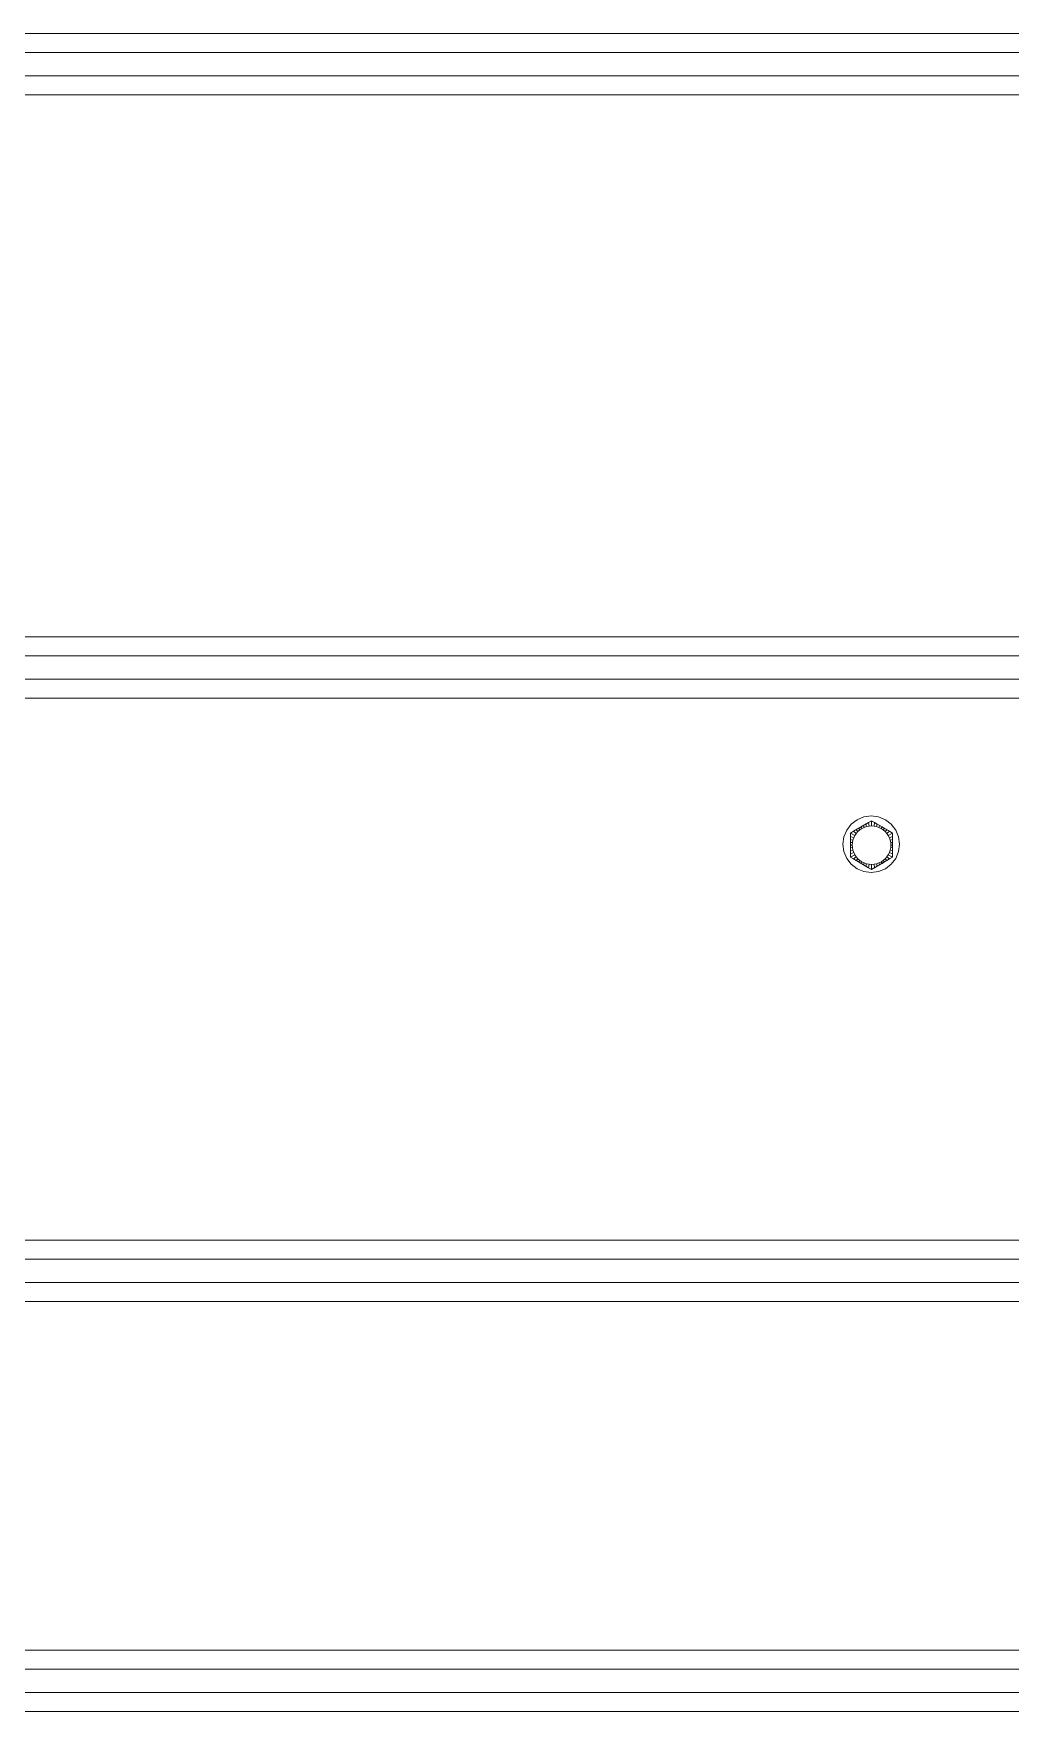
# Model space of a CAD drawing. Header units: inches. Extents: x -827 to 154, y -802 to 207.
# Drawn here: x -147.75 to -134.8, y -188.23 to -165.98 of the extents above; entities that cross this region are included whole.
import ezdxf

# ---------------------------------------------------------------- set-up
doc = ezdxf.new("R2010")
doc.units = ezdxf.units.IN
doc.header["$MEASUREMENT"] = 0
doc.layers.add('Layer0', color=7, linetype='Continuous', lineweight=9)
doc.layers.add('Shop_Sabre_RC-8_CNC_Router_skp', color=8, linetype='Continuous', lineweight=9)

# ---------------------------------------------------------------- blocks, each defined once
blk = doc.blocks.new('Shop_Sabre_RC-8_CNC_Router_skp_9-V86-Level 1')
at = {"layer": 'Layer0'}
for p, q in [((96.006, 2.445), (96.245, 2.583)), ((96.245, 2.583), (96.006, 2.445)), ((96.041, 2.466), (96.006, 2.445)), ((96.006, 2.445), (96.041, 2.466)), ((96.074, 2.485), (96.041, 2.466)), ((96.041, 2.466), (96.074, 2.485)), ((96.041, 2.466), (96.064, 2.443)), ((96.064, 2.443), (96.041, 2.466)), ((96.064, 2.443), (96.089, 2.465)), ((96.064, 2.443), (96.089, 2.465)), ((96.105, 2.503), (96.074, 2.485)), ((96.074, 2.485), (96.105, 2.503)), ((96.074, 2.485), (96.089, 2.465)), ((96.089, 2.465), (96.074, 2.485)), ((96.089, 2.465), (96.108, 2.477)), ((96.089, 2.465), (96.108, 2.477)), ((96.137, 2.521), (96.105, 2.503)), ((96.137, 2.521), (96.105, 2.503)), ((96.105, 2.503), (96.117, 2.483)), ((96.117, 2.483), (96.105, 2.503)), ((96.108, 2.477), (96.117, 2.483)), ((96.108, 2.477), (96.117, 2.483)), ((96.117, 2.483), (96.147, 2.498)), ((96.117, 2.483), (96.147, 2.498)), ((96.17, 2.54), (96.137, 2.521)), ((96.17, 2.54), (96.137, 2.521)), ((96.137, 2.521), (96.147, 2.498)), ((96.147, 2.498), (96.137, 2.521)), ((96.147, 2.498), (96.179, 2.509)), ((96.147, 2.498), (96.179, 2.509)), ((96.205, 2.561), (96.17, 2.54)), ((96.205, 2.561), (96.17, 2.54)), ((96.179, 2.509), (96.17, 2.54)), ((96.17, 2.54), (96.179, 2.509)), ((96.179, 2.509), (96.211, 2.515)), ((96.179, 2.509), (96.211, 2.515)), ((96.245, 2.583), (96.205, 2.561)), ((96.245, 2.583), (96.205, 2.561)), ((96.211, 2.515), (96.205, 2.561)), ((96.205, 2.561), (96.211, 2.515)), ((96.211, 2.515), (96.245, 2.518)), ((96.211, 2.515), (96.245, 2.518)), ((96.245, 2.583), (96.245, 2.518)), ((96.245, 2.518), (96.245, 2.583)), ((96.284, 2.561), (96.245, 2.583)), ((96.245, 2.583), (96.284, 2.561)), ((96.245, 2.518), (96.278, 2.515)), ((96.245, 2.518), (96.278, 2.515)), ((96.284, 2.561), (96.278, 2.515)), ((96.284, 2.561), (96.278, 2.515)), ((96.278, 2.515), (96.311, 2.509)), ((96.311, 2.509), (96.278, 2.515)), ((96.284, 2.561), (96.484, 2.445)), ((96.484, 2.445), (96.284, 2.561)), ((96.284, 2.561), (96.319, 2.54)), ((96.284, 2.561), (96.319, 2.54)), ((96.311, 2.509), (96.319, 2.54)), ((96.319, 2.54), (96.311, 2.509)), ((96.311, 2.509), (96.343, 2.498)), ((96.343, 2.498), (96.311, 2.509)), ((96.319, 2.54), (96.352, 2.521)), ((96.319, 2.54), (96.352, 2.521)), ((96.352, 2.521), (96.343, 2.498)), ((96.343, 2.498), (96.352, 2.521)), ((96.343, 2.498), (96.373, 2.483)), ((96.373, 2.483), (96.343, 2.498)), ((96.352, 2.521), (96.384, 2.503)), ((96.352, 2.521), (96.384, 2.503)), ((96.384, 2.503), (96.373, 2.483)), ((96.373, 2.483), (96.384, 2.503)), ((96.373, 2.483), (96.401, 2.465)), ((96.401, 2.465), (96.373, 2.483)), ((96.384, 2.503), (96.416, 2.485)), ((96.416, 2.485), (96.384, 2.503)), ((96.416, 2.485), (96.401, 2.465)), ((96.401, 2.465), (96.416, 2.485)), ((96.401, 2.465), (96.426, 2.443)), ((96.426, 2.443), (96.401, 2.465)), ((96.416, 2.485), (96.449, 2.466)), ((96.449, 2.466), (96.416, 2.485)), ((96.449, 2.466), (96.426, 2.443)), ((96.426, 2.443), (96.449, 2.466)), ((96.449, 2.466), (96.484, 2.445)), ((96.484, 2.445), (96.449, 2.466)), ((96.006, 2.445), (95.966, 2.423)), ((95.966, 2.423), (96.006, 2.445)), ((95.966, 2.377), (95.966, 2.423)), ((96.023, 2.39), (95.966, 2.423)), ((95.966, 2.377), (95.966, 2.423)), ((96.023, 2.39), (95.966, 2.423)), ((95.966, 2.377), (95.966, 2.101)), ((95.966, 2.377), (96.008, 2.36)), ((95.966, 2.377), (95.966, 2.336)), ((95.966, 2.377), (96.008, 2.36)), ((95.966, 2.101), (95.966, 2.377)), ((95.966, 2.336), (95.966, 2.377)), ((95.998, 2.328), (95.966, 2.336)), ((95.966, 2.299), (95.966, 2.336)), ((95.998, 2.328), (95.966, 2.336)), ((95.966, 2.299), (95.966, 2.336)), ((95.966, 2.299), (95.991, 2.295)), ((95.966, 2.299), (95.966, 2.262)), ((95.966, 2.299), (95.991, 2.295)), ((95.966, 2.262), (95.966, 2.299)), ((95.989, 2.262), (95.966, 2.262)), ((95.966, 2.262), (95.966, 2.225)), ((95.966, 2.262), (95.989, 2.262)), ((95.966, 2.225), (95.966, 2.262)), ((95.991, 2.228), (95.966, 2.225)), ((95.966, 2.225), (95.991, 2.228)), ((95.966, 2.187), (95.966, 2.225)), ((95.966, 2.225), (95.966, 2.187)), ((95.991, 2.295), (95.989, 2.262)), ((95.991, 2.295), (95.989, 2.262)), ((95.991, 2.295), (95.989, 2.262)), ((95.989, 2.262), (95.991, 2.295)), ((95.989, 2.262), (95.991, 2.228)), ((95.989, 2.262), (95.991, 2.228)), ((95.991, 2.228), (95.989, 2.262)), ((95.991, 2.228), (95.989, 2.262)), ((95.998, 2.328), (95.991, 2.295)), ((95.991, 2.295), (95.998, 2.328)), ((95.991, 2.295), (95.998, 2.328)), ((95.998, 2.328), (95.991, 2.295)), ((95.991, 2.228), (95.998, 2.196)), ((95.998, 2.196), (95.991, 2.228)), ((95.991, 2.228), (95.998, 2.196)), ((95.998, 2.196), (95.991, 2.228)), ((96.008, 2.36), (95.998, 2.328)), ((95.998, 2.328), (96.008, 2.36)), ((95.998, 2.328), (96.008, 2.36)), ((95.998, 2.328), (96.008, 2.36)), ((96.042, 2.418), (96.006, 2.445)), ((96.006, 2.445), (96.042, 2.418)), ((96.008, 2.36), (96.023, 2.39)), ((96.023, 2.39), (96.008, 2.36)), ((96.023, 2.39), (96.042, 2.418)), ((96.023, 2.39), (96.042, 2.418)), ((96.042, 2.418), (96.064, 2.443)), ((96.042, 2.418), (96.064, 2.443)), ((96.426, 2.443), (96.448, 2.418)), ((96.448, 2.418), (96.426, 2.443)), ((96.448, 2.418), (96.484, 2.445)), ((96.484, 2.445), (96.448, 2.418)), ((96.448, 2.418), (96.466, 2.39)), ((96.466, 2.39), (96.448, 2.418)), ((96.466, 2.39), (96.523, 2.423)), ((96.523, 2.423), (96.466, 2.39)), ((96.466, 2.39), (96.481, 2.36)), ((96.481, 2.36), (96.466, 2.39)), ((96.523, 2.377), (96.481, 2.36)), ((96.481, 2.36), (96.523, 2.377)), ((96.481, 2.36), (96.492, 2.328)), ((96.492, 2.328), (96.481, 2.36)), ((96.484, 2.445), (96.523, 2.423)), ((96.523, 2.423), (96.484, 2.445)), ((96.492, 2.328), (96.523, 2.336)), ((96.523, 2.336), (96.492, 2.328)), ((96.498, 2.295), (96.492, 2.328)), ((96.492, 2.328), (96.498, 2.295)), ((96.492, 2.328), (96.498, 2.295)), ((96.498, 2.295), (96.492, 2.328)), ((96.492, 2.196), (96.498, 2.228)), ((96.492, 2.196), (96.498, 2.228)), ((96.492, 2.196), (96.498, 2.228)), ((96.498, 2.228), (96.492, 2.196)), ((96.523, 2.299), (96.498, 2.295)), ((96.498, 2.295), (96.523, 2.299)), ((96.501, 2.262), (96.498, 2.295)), ((96.498, 2.295), (96.501, 2.262)), ((96.498, 2.295), (96.501, 2.262)), ((96.501, 2.262), (96.498, 2.295)), ((96.498, 2.228), (96.501, 2.262)), ((96.501, 2.262), (96.498, 2.228)), ((96.498, 2.228), (96.501, 2.262)), ((96.501, 2.262), (96.498, 2.228)), ((96.523, 2.225), (96.498, 2.228)), ((96.498, 2.228), (96.523, 2.225)), ((96.501, 2.262), (96.523, 2.262)), ((96.501, 2.262), (96.523, 2.262)), ((96.523, 2.423), (96.523, 2.101)), ((96.523, 2.101), (96.523, 2.423)), ((96.523, 2.377), (96.523, 2.423)), ((96.523, 2.423), (96.523, 2.377)), ((96.523, 2.336), (96.523, 2.377)), ((96.523, 2.377), (96.523, 2.336)), ((96.523, 2.299), (96.523, 2.336)), ((96.523, 2.336), (96.523, 2.299)), ((96.523, 2.262), (96.523, 2.299)), ((96.523, 2.299), (96.523, 2.262)), ((96.523, 2.225), (96.523, 2.262)), ((96.523, 2.225), (96.523, 2.262)), ((96.523, 2.187), (96.523, 2.225)), ((96.523, 2.187), (96.523, 2.225)), ((95.998, 2.196), (95.966, 2.187)), ((95.998, 2.196), (95.966, 2.187)), ((95.966, 2.146), (95.966, 2.187)), ((95.966, 2.146), (95.966, 2.187)), ((96.008, 2.164), (95.966, 2.146)), ((95.966, 2.146), (96.008, 2.164)), ((95.966, 2.146), (95.966, 2.101)), ((95.966, 2.101), (95.966, 2.146)), ((96.023, 2.134), (95.966, 2.101)), ((95.966, 2.101), (96.023, 2.134)), ((95.966, 2.101), (96.006, 2.078)), ((96.006, 2.078), (95.966, 2.101)), ((95.998, 2.196), (96.008, 2.164)), ((95.998, 2.196), (96.008, 2.164)), ((96.042, 2.106), (96.006, 2.078)), ((96.006, 2.078), (96.042, 2.106)), ((96.006, 2.078), (96.245, 1.94)), ((96.245, 1.94), (96.006, 2.078)), ((96.006, 2.078), (96.041, 2.058)), ((96.041, 2.058), (96.006, 2.078)), ((96.008, 2.164), (96.023, 2.134)), ((96.008, 2.164), (96.023, 2.134)), ((96.023, 2.134), (96.042, 2.106)), ((96.023, 2.134), (96.042, 2.106)), ((96.041, 2.058), (96.064, 2.081)), ((96.064, 2.081), (96.041, 2.058)), ((96.041, 2.058), (96.074, 2.039)), ((96.074, 2.039), (96.041, 2.058)), ((96.042, 2.106), (96.064, 2.081)), ((96.042, 2.106), (96.064, 2.081)), ((96.064, 2.081), (96.089, 2.059)), ((96.064, 2.081), (96.089, 2.059)), ((96.074, 2.039), (96.089, 2.059)), ((96.089, 2.059), (96.074, 2.039)), ((96.074, 2.039), (96.105, 2.021)), ((96.105, 2.021), (96.074, 2.039)), ((96.089, 2.059), (96.117, 2.04)), ((96.089, 2.059), (96.117, 2.04)), ((96.105, 2.021), (96.117, 2.04)), ((96.117, 2.04), (96.105, 2.021)), ((96.137, 2.002), (96.105, 2.021)), ((96.137, 2.002), (96.105, 2.021)), ((96.117, 2.04), (96.147, 2.026)), ((96.117, 2.04), (96.147, 2.026)), ((96.137, 2.002), (96.147, 2.026)), ((96.147, 2.026), (96.137, 2.002)), ((96.147, 2.026), (96.179, 2.015)), ((96.147, 2.026), (96.179, 2.015)), ((96.179, 2.015), (96.17, 1.983)), ((96.17, 1.983), (96.179, 2.015)), ((96.179, 2.015), (96.211, 2.008)), ((96.179, 2.015), (96.211, 2.008)), ((96.205, 1.963), (96.211, 2.008)), ((96.211, 2.008), (96.205, 1.963)), ((96.211, 2.008), (96.245, 2.006)), ((96.211, 2.008), (96.245, 2.006)), ((96.245, 2.006), (96.278, 2.008)), ((96.245, 2.006), (96.278, 2.008)), ((96.245, 2.006), (96.245, 1.94)), ((96.245, 1.94), (96.245, 2.006)), ((96.278, 2.008), (96.311, 2.015)), ((96.311, 2.015), (96.278, 2.008)), ((96.284, 1.963), (96.278, 2.008)), ((96.284, 1.963), (96.278, 2.008)), ((96.284, 1.963), (96.484, 2.078)), ((96.484, 2.078), (96.284, 1.963)), ((96.311, 2.015), (96.343, 2.026)), ((96.343, 2.026), (96.311, 2.015)), ((96.311, 2.015), (96.319, 1.983)), ((96.319, 1.983), (96.311, 2.015)), ((96.343, 2.026), (96.373, 2.04)), ((96.373, 2.04), (96.343, 2.026)), ((96.343, 2.026), (96.352, 2.002)), ((96.352, 2.002), (96.343, 2.026)), ((96.352, 2.002), (96.384, 2.021)), ((96.352, 2.002), (96.384, 2.021)), ((96.373, 2.04), (96.401, 2.059)), ((96.401, 2.059), (96.373, 2.04)), ((96.384, 2.021), (96.373, 2.04)), ((96.373, 2.04), (96.384, 2.021)), ((96.416, 2.039), (96.384, 2.021)), ((96.384, 2.021), (96.416, 2.039)), ((96.401, 2.059), (96.426, 2.081)), ((96.426, 2.081), (96.401, 2.059)), ((96.416, 2.039), (96.401, 2.059)), ((96.401, 2.059), (96.416, 2.039)), ((96.416, 2.039), (96.449, 2.058)), ((96.449, 2.058), (96.416, 2.039)), ((96.426, 2.081), (96.448, 2.106)), ((96.448, 2.106), (96.426, 2.081)), ((96.426, 2.081), (96.449, 2.058)), ((96.449, 2.058), (96.426, 2.081)), ((96.448, 2.106), (96.466, 2.134)), ((96.466, 2.134), (96.448, 2.106)), ((96.448, 2.106), (96.484, 2.078)), ((96.484, 2.078), (96.448, 2.106)), ((96.484, 2.078), (96.449, 2.058)), ((96.449, 2.058), (96.484, 2.078)), ((96.466, 2.134), (96.481, 2.164)), ((96.481, 2.164), (96.466, 2.134)), ((96.523, 2.101), (96.466, 2.134)), ((96.466, 2.134), (96.523, 2.101)), ((96.481, 2.164), (96.492, 2.196)), ((96.481, 2.164), (96.492, 2.196)), ((96.481, 2.164), (96.492, 2.196)), ((96.492, 2.196), (96.481, 2.164)), ((96.481, 2.164), (96.523, 2.146)), ((96.523, 2.146), (96.481, 2.164)), ((96.523, 2.101), (96.484, 2.078)), ((96.484, 2.078), (96.523, 2.101)), ((96.523, 2.187), (96.492, 2.196)), ((96.492, 2.196), (96.523, 2.187)), ((96.523, 2.146), (96.523, 2.187)), ((96.523, 2.146), (96.523, 2.187)), ((96.523, 2.146), (96.523, 2.101)), ((96.523, 2.101), (96.523, 2.146)), ((96.17, 1.983), (96.137, 2.002)), ((96.17, 1.983), (96.137, 2.002)), ((96.205, 1.963), (96.17, 1.983)), ((96.205, 1.963), (96.17, 1.983)), ((96.245, 1.94), (96.205, 1.963)), ((96.245, 1.94), (96.205, 1.963)), ((96.245, 1.94), (96.284, 1.963)), ((96.284, 1.963), (96.245, 1.94)), ((96.284, 1.963), (96.319, 1.983)), ((96.284, 1.963), (96.319, 1.983)), ((96.319, 1.983), (96.352, 2.002)), ((96.319, 1.983), (96.352, 2.002))]:
    blk.add_line(p, q, dxfattribs=at)
blk = doc.blocks.new('Shop_Sabre_RC-8_CNC_Router_skp_144-V87-Level 1')
blk.add_blockref('Shop_Sabre_RC-8_CNC_Router_skp_9-V86-Level 1', (12.626, 0))
blk = doc.blocks.new('Shop_Sabre_RC-8_CNC_Router_skp_143-402882-Level 1')
at = {"layer": 'Layer0'}
for p, q in [((96.8125, 0.5625), (58.71875, 0.5625)), ((96.8125, 0.5625), (58.71875, 0.5625)), ((58.8125, 0.25), (96.8125, 0.25)), ((58.8125, 0.25), (96.8125, 0.25))]:
    blk.add_line(p, q, dxfattribs=at)
blk = doc.blocks.new('Shop_Sabre_RC-8_CNC_Router_skp_142-402881-Level 1')
at = {"layer": 'Layer0'}
for p, q in [((96.8125, 0.5625), (58.8125, 0.5625)), ((96.8125, 0.5625), (58.8125, 0.5625)), ((58.8125, 0.25), (96.8125, 0.25)), ((58.8125, 0.25), (96.8125, 0.25))]:
    blk.add_line(p, q, dxfattribs=at)
blk = doc.blocks.new('Shop_Sabre_RC-8_CNC_Router_skp_141-402880-Level 1')
at = {"layer": 'Layer0'}
for p, q in [((96.812, 0.562), (58.812, 0.562)), ((96.812, 0.562), (58.812, 0.562)), ((58.812, 0.25), (96.812, 0.25)), ((58.812, 0.25), (96.812, 0.25))]:
    blk.add_line(p, q, dxfattribs=at)
blk = doc.blocks.new('Shop_Sabre_RC-8_CNC_Router_skp_140-402879-Level 1')
at = {"layer": 'Layer0'}
for p, q in [((96.812, 0.562), (58.851, 0.562)), ((96.812, 0.562), (58.851, 0.562)), ((58.851, 0.25), (96.812, 0.25)), ((58.851, 0.25), (96.812, 0.25))]:
    blk.add_line(p, q, dxfattribs=at)
blk = doc.blocks.new('Shop_Sabre_RC-8_CNC_Router_skp_135-402874-Level 1')
at = {"layer": 'Layer0'}
for p, q in [((60.406, 55.563), (98.625, 55.563)), ((98.625, 55.563), (60.406, 55.563)), ((98.625, 54.75), (60.625, 54.75)), ((60.625, 54.75), (98.625, 54.75)), ((98.625, 50.125), (60.625, 50.125)), ((98.625, 50.125), (60.625, 50.125)), ((98.625, 49.313), (60.625, 49.313)), ((60.625, 49.313), (98.625, 49.313)), ((71.983, 44.328), (71.924, 44.25)), ((71.983, 44.328), (71.924, 44.25)), ((72.061, 44.387), (71.983, 44.328)), ((71.983, 44.328), (72.061, 44.387)), ((72.151, 44.425), (72.061, 44.387)), ((72.151, 44.425), (72.061, 44.387)), ((72.151, 44.425), (72.249, 44.438)), ((72.249, 44.438), (72.151, 44.425)), ((72.249, 44.438), (72.346, 44.425)), ((72.346, 44.425), (72.249, 44.438)), ((72.346, 44.425), (72.436, 44.387)), ((72.436, 44.387), (72.346, 44.425)), ((72.436, 44.387), (72.514, 44.328)), ((72.514, 44.328), (72.436, 44.387)), ((72.514, 44.328), (72.573, 44.25)), ((72.514, 44.328), (72.573, 44.25)), ((71.874, 44.063), (71.886, 44.16)), ((71.886, 44.16), (71.874, 44.063)), ((71.886, 43.965), (71.874, 44.063)), ((71.874, 44.063), (71.886, 43.965)), ((71.924, 44.25), (71.886, 44.16)), ((71.924, 44.25), (71.886, 44.16)), ((72.573, 44.25), (72.611, 44.16)), ((72.573, 44.25), (72.611, 44.16)), ((72.624, 44.063), (72.611, 44.16)), ((72.611, 44.16), (72.624, 44.063)), ((72.611, 43.965), (72.624, 44.063)), ((72.624, 44.063), (72.611, 43.965)), ((71.924, 43.875), (71.886, 43.965)), ((71.886, 43.965), (71.924, 43.875)), ((71.983, 43.797), (71.924, 43.875)), ((71.924, 43.875), (71.983, 43.797)), ((72.514, 43.797), (72.573, 43.875)), ((72.573, 43.875), (72.514, 43.797)), ((72.573, 43.875), (72.611, 43.965)), ((72.611, 43.965), (72.573, 43.875)), ((72.061, 43.738), (71.983, 43.797)), ((72.061, 43.738), (71.983, 43.797)), ((72.151, 43.7), (72.061, 43.738)), ((72.151, 43.7), (72.061, 43.738)), ((72.249, 43.688), (72.151, 43.7)), ((72.249, 43.688), (72.151, 43.7)), ((72.249, 43.688), (72.346, 43.7)), ((72.346, 43.7), (72.249, 43.688)), ((72.346, 43.7), (72.436, 43.738)), ((72.436, 43.738), (72.346, 43.7)), ((72.436, 43.738), (72.514, 43.797)), ((72.436, 43.738), (72.514, 43.797)), ((60.625, 42.125), (98.625, 42.125)), ((98.625, 42.125), (60.625, 42.125)), ((98.625, 41.313), (60.625, 41.313)), ((60.625, 41.313), (98.625, 41.313)), ((98.625, 34.125), (60.664, 34.125)), ((98.625, 34.125), (60.664, 34.125)), ((60.625, 33.313), (98.625, 33.313)), ((60.625, 33.313), (98.625, 33.313))]:
    blk.add_line(p, q, dxfattribs=at)
for name, p in [('Shop_Sabre_RC-8_CNC_Router_skp_143-402882-Level 1', (1.812, 54.75)), ('Shop_Sabre_RC-8_CNC_Router_skp_142-402881-Level 1', (1.812, 49.313)), ('Shop_Sabre_RC-8_CNC_Router_skp_144-V87-Level 1', (-36.626, 41.813)), ('Shop_Sabre_RC-8_CNC_Router_skp_141-402880-Level 1', (1.812, 41.313)), ('Shop_Sabre_RC-8_CNC_Router_skp_140-402879-Level 1', (1.812, 33.313))]:
    blk.add_blockref(name, p)
blk = doc.blocks.new('Shop_Sabre_RC-8_CNC_Router_skp_1-402740-Level 1')
blk.add_blockref('Shop_Sabre_RC-8_CNC_Router_skp_135-402874-Level 1', (0, 0))
blk = doc.blocks.new('Shop_Sabre_RC-8_CNC_Router_skp-402726-Level 1')
blk.add_blockref('Shop_Sabre_RC-8_CNC_Router_skp_1-402740-Level 1', (0, 0))

msp = doc.modelspace()

# ---------------------------------------------------------------- block references
at = {"layer": 'Shop_Sabre_RC-8_CNC_Router_skp', "color": 7, "rotation": 180}
msp.add_blockref('Shop_Sabre_RC-8_CNC_Router_skp-402726-Level 1', (-64.395614, -132.663924), dxfattribs=at)

doc.saveas('drawing.dxf')
